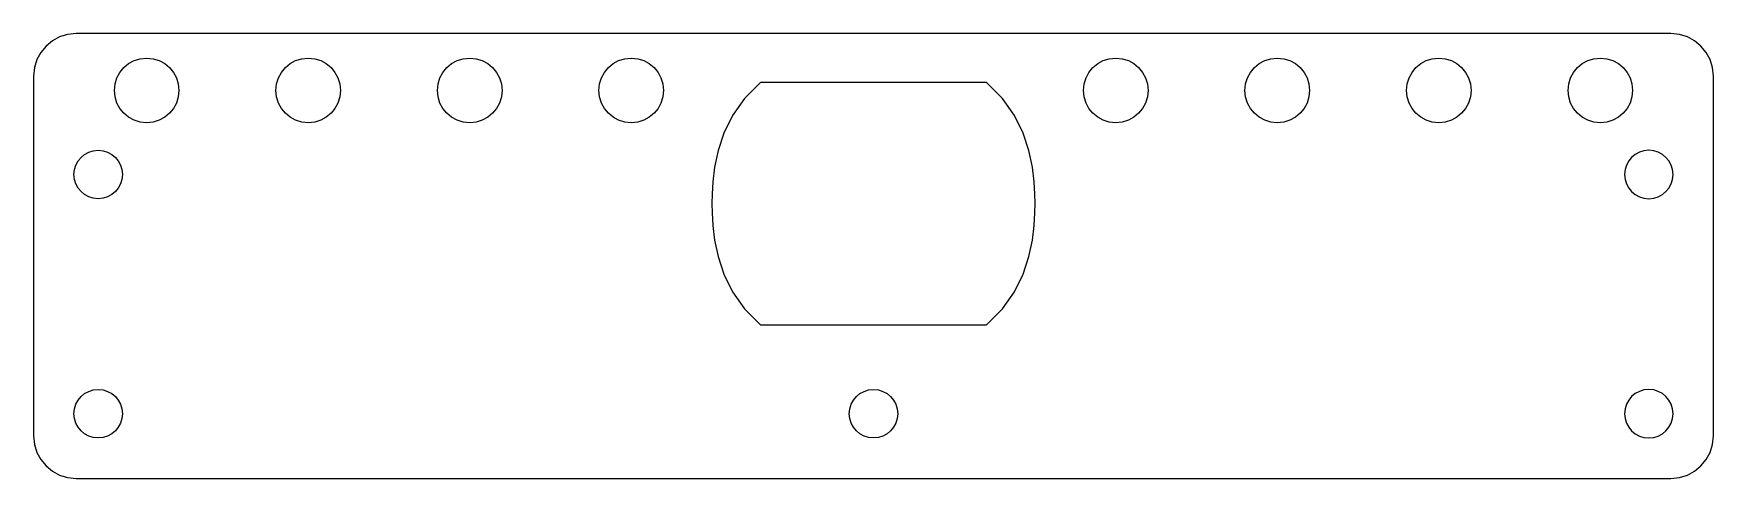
# Model space of a CAD drawing. Extents: x -52 to 52, y -17 to 11.
import ezdxf

# ---------------------------------------------------------------- set-up
doc = ezdxf.new("R2010")
doc.units = 0
doc.layers.add('Layer_1', color=7, linetype='CONTINUOUS')

msp = doc.modelspace()

# ---------------------------------------------------------------- linework, layer by layer
at = {"layer": 'Layer_1', "color": 7}
for p, q in [((-49.893866, 10.461866), (-50.389911, 10.308507)), ((-49.360644, 10.515291), (-49.893866, 10.461866)), ((-37.020483, 10.515291), (-49.360644, 10.515291)), ((-24.680322, 10.515291), (-37.020483, 10.515291)), ((-12.340161, 10.515291), (-24.680322, 10.515291)), ((0, 10.515291), (-12.340161, 10.515291)), ((12.340161, 10.515291), (0, 10.515291)), ((24.680322, 10.515291), (12.340161, 10.515291)), ((37.020483, 10.515291), (24.680322, 10.515291)), ((49.360644, 10.515291), (37.020483, 10.515291)), ((49.893866, 10.461866), (49.360644, 10.515291)), ((50.389911, 10.308507), (49.893866, 10.461866)), ((-51.22865, 9.743949), (-51.550435, 9.353608)), ((-50.838323, 10.065739), (-51.22865, 9.743949)), ((-50.389911, 10.308507), (-50.838323, 10.065739)), ((50.838323, 10.065739), (50.389911, 10.308507)), ((51.22865, 9.743949), (50.838323, 10.065739)), ((51.550435, 9.353608), (51.22865, 9.743949)), ((-51.946564, 8.409179), (-52, 7.875949)), ((-51.793225, 8.905213), (-51.946564, 8.409179)), ((-51.550435, 9.353608), (-51.793225, 8.905213)), ((-46.658437, 8.118236), (-46.414219, 8.414231)), ((-46.414219, 8.414231), (-46.118224, 8.658466)), ((-46.118224, 8.658466), (-45.778493, 8.84287)), ((-45.778493, 8.84287), (-45.40307, 8.9594)), ((-45.40307, 8.9594), (-44.999997, 9.00004)), ((-44.999997, 9.00004), (-44.596925, 8.9594)), ((-44.596925, 8.9594), (-44.221502, 8.84287)), ((-44.221502, 8.84287), (-43.881771, 8.658466)), ((-43.881771, 8.658466), (-43.585773, 8.414259)), ((-43.585773, 8.414259), (-43.341555, 8.118236)), ((-36.658431, 8.118208), (-36.414213, 8.414203)), ((-36.414213, 8.414203), (-36.118219, 8.65841)), ((-36.118219, 8.65841), (-35.778491, 8.842814)), ((-35.778491, 8.842814), (-35.40307, 8.959343)), ((-35.40307, 8.959343), (-35.000001, 8.999983)), ((-35.000001, 8.999983), (-34.596931, 8.959343)), ((-34.596931, 8.959343), (-34.22151, 8.842814)), ((-34.22151, 8.842814), (-33.88178, 8.65841)), ((-33.88178, 8.65841), (-33.585785, 8.414203)), ((-33.585785, 8.414203), (-33.341567, 8.118208)), ((-26.658432, 8.118236), (-26.414214, 8.414231)), ((-26.414214, 8.414231), (-26.118219, 8.658466)), ((-26.118219, 8.658466), (-25.778488, 8.84287)), ((-25.778488, 8.84287), (-25.403065, 8.9594)), ((-25.403065, 8.9594), (-24.999992, 9.00004)), ((-24.999992, 9.00004), (-24.596919, 8.9594)), ((-24.596919, 8.9594), (-24.221496, 8.84287)), ((-24.221496, 8.84287), (-23.881765, 8.658466)), ((-23.881765, 8.658466), (-23.58577, 8.414231)), ((-23.58577, 8.414231), (-23.341552, 8.118236)), ((-16.658433, 8.118208), (-16.414215, 8.414203)), ((-16.414215, 8.414203), (-16.11822, 8.65841)), ((-16.11822, 8.65841), (-15.778491, 8.842814)), ((-15.778491, 8.842814), (-15.40307, 8.959343)), ((-15.40307, 8.959343), (-15.000001, 8.999983)), ((-15.000001, 8.999983), (-14.596931, 8.959343)), ((-14.596931, 8.959343), (-14.221511, 8.842814)), ((-14.221511, 8.842814), (-13.881782, 8.65841)), ((-13.881782, 8.65841), (-13.585787, 8.414203)), ((-13.585787, 8.414203), (-13.341569, 8.118208)), ((13.341555, 8.118236), (13.585772, 8.414231)), ((13.585772, 8.414231), (13.881767, 8.658466)), ((13.881767, 8.658466), (14.221498, 8.84287)), ((14.221498, 8.84287), (14.596921, 8.9594)), ((14.596921, 8.9594), (14.999994, 9.00004)), ((14.999994, 9.00004), (15.403067, 8.9594)), ((15.403067, 8.9594), (15.77849, 8.84287)), ((15.77849, 8.84287), (16.118221, 8.658466)), ((16.118221, 8.658466), (16.414216, 8.414231)), ((16.414216, 8.414231), (16.658434, 8.118236)), ((23.341573, 8.118208), (23.585791, 8.414203)), ((23.585791, 8.414203), (23.881786, 8.65841)), ((23.881786, 8.65841), (24.221515, 8.842814)), ((24.221515, 8.842814), (24.596936, 8.959343)), ((24.596936, 8.959343), (25.000005, 8.999983)), ((25.000005, 8.999983), (25.403075, 8.959343)), ((25.403075, 8.959343), (25.778495, 8.842814)), ((25.778495, 8.842814), (26.118224, 8.65841)), ((26.118224, 8.65841), (26.414219, 8.414203)), ((26.414219, 8.414203), (26.658437, 8.118208)), ((33.341558, 8.118236), (33.585777, 8.414231)), ((33.585777, 8.414231), (33.881771, 8.658466)), ((33.881771, 8.658466), (34.221502, 8.84287)), ((34.221502, 8.84287), (34.596925, 8.9594)), ((34.596925, 8.9594), (34.999998, 9.00004)), ((34.999998, 9.00004), (35.40307, 8.9594)), ((35.40307, 8.9594), (35.778494, 8.84287)), ((35.778494, 8.84287), (36.118224, 8.658466)), ((36.118224, 8.658466), (36.414219, 8.414231)), ((36.414219, 8.414231), (36.658437, 8.118236)), ((43.341572, 8.118208), (43.58579, 8.414203)), ((43.58579, 8.414203), (43.881785, 8.65841)), ((43.881785, 8.65841), (44.221516, 8.842814)), ((44.221516, 8.842814), (44.596936, 8.959343)), ((44.596936, 8.959343), (45.000006, 8.999983)), ((45.000006, 8.999983), (45.403076, 8.959343)), ((45.403076, 8.959343), (45.778496, 8.842814)), ((45.778496, 8.842814), (46.118224, 8.65841)), ((46.118224, 8.65841), (46.414219, 8.414203)), ((46.414219, 8.414203), (46.658437, 8.118208)), ((51.793225, 8.905213), (51.550435, 9.353608)), ((51.946564, 8.409179), (51.793225, 8.905213)), ((52, 7.875949), (51.946564, 8.409179)), ((-52, 7.875949), (-52, 5.09637)), ((-46.999996, 7.000016), (-46.959368, 7.403085)), ((-46.959368, 7.403085), (-46.842832, 7.778526)), ((-46.842832, 7.778526), (-46.658437, 8.118236)), ((-43.341555, 8.118236), (-43.15716, 7.778526)), ((-43.15716, 7.778526), (-43.040625, 7.403085)), ((-43.040625, 7.403085), (-42.999996, 7.000016)), ((-36.999999, 6.999987), (-36.959368, 7.403057)), ((-36.959368, 7.403057), (-36.84283, 7.778469)), ((-36.84283, 7.778469), (-36.658431, 8.118208)), ((-33.341567, 8.118208), (-33.157168, 7.778469)), ((-33.157168, 7.778469), (-33.04063, 7.403057)), ((-33.04063, 7.403057), (-32.999999, 6.999987)), ((-26.999992, 7.000016), (-26.959363, 7.403085)), ((-26.959363, 7.403085), (-26.842829, 7.778526)), ((-26.842829, 7.778526), (-26.658432, 8.118236)), ((-23.341552, 8.118236), (-23.157155, 7.778526)), ((-23.157155, 7.778526), (-23.040621, 7.403085)), ((-23.040621, 7.403085), (-22.999992, 7.000016)), ((-17.000001, 6.999987), (-16.959368, 7.403057)), ((-16.959368, 7.403057), (-16.842831, 7.778469)), ((-16.842831, 7.778469), (-16.658433, 8.118208)), ((-13.341569, 8.118208), (-13.15717, 7.778469)), ((-13.15717, 7.778469), (-13.040633, 7.403057)), ((-13.040633, 7.403057), (-13.000001, 6.999987)), ((-7.00001, 7.5), (-7.990239, 6.511207)), ((-5.250006, 7.5), (-7.00001, 7.5)), ((-3.500003, 7.5), (-5.250006, 7.5)), ((-1.749999, 7.5), (-3.500003, 7.5)), ((0.000005, 7.5), (-1.749999, 7.5)), ((1.750008, 7.5), (0.000005, 7.5)), ((3.500012, 7.5), (1.750008, 7.5)), ((5.250015, 7.5), (3.500012, 7.5)), ((7.000019, 7.5), (5.250015, 7.5)), ((7.990248, 6.511207), (7.000019, 7.5)), ((12.999994, 7.000016), (13.040623, 7.403085)), ((13.040623, 7.403085), (13.157157, 7.778526)), ((13.157157, 7.778526), (13.341555, 8.118236)), ((16.658434, 8.118236), (16.842831, 7.778526)), ((16.842831, 7.778526), (16.959366, 7.403085)), ((16.959366, 7.403085), (16.999994, 7.000016)), ((23.000005, 6.999987), (23.040637, 7.403057)), ((23.040637, 7.403057), (23.157174, 7.778469)), ((23.157174, 7.778469), (23.341573, 8.118208)), ((26.658437, 8.118208), (26.842836, 7.778469)), ((26.842836, 7.778469), (26.959373, 7.403057)), ((26.959373, 7.403057), (27.000005, 6.999987)), ((32.999999, 7.000016), (33.040628, 7.403085)), ((33.040628, 7.403085), (33.157163, 7.778526)), ((33.157163, 7.778526), (33.341558, 8.118236)), ((36.658437, 8.118236), (36.842833, 7.778526)), ((36.842833, 7.778526), (36.959368, 7.403085)), ((36.959368, 7.403085), (36.999997, 7.000016)), ((43.000004, 6.999987), (43.040636, 7.403057)), ((43.040636, 7.403057), (43.157174, 7.778469)), ((43.157174, 7.778469), (43.341572, 8.118208)), ((46.658437, 8.118208), (46.842835, 7.778469)), ((46.842835, 7.778469), (46.959373, 7.403057)), ((46.959373, 7.403057), (47.000005, 6.999987)), ((52, 5.09637), (52, 7.875949)), ((-46.959362, 6.596946), (-46.999996, 7.000016)), ((-46.842827, 6.221534), (-46.959362, 6.596946)), ((-43.04063, 6.596946), (-43.157168, 6.221534)), ((-42.999996, 7.000016), (-43.04063, 6.596946)), ((-36.959365, 6.596918), (-36.999999, 6.999987)), ((-36.84283, 6.221506), (-36.959365, 6.596918)), ((-33.040633, 6.596918), (-33.157171, 6.221506)), ((-32.999999, 6.999987), (-33.040633, 6.596918)), ((-26.959358, 6.596946), (-26.999992, 7.000016)), ((-26.842821, 6.221534), (-26.959358, 6.596946)), ((-23.040626, 6.596946), (-23.157163, 6.221534)), ((-22.999992, 7.000016), (-23.040626, 6.596946)), ((-16.959367, 6.596918), (-17.000001, 6.999987)), ((-16.84283, 6.221506), (-16.959367, 6.596918)), ((-13.040634, 6.596918), (-13.157171, 6.221506)), ((-13.000001, 6.999987), (-13.040634, 6.596918)), ((-7.990239, 6.511207), (-8.734376, 5.449204)), ((8.734385, 5.449204), (7.990248, 6.511207)), ((13.040628, 6.596946), (12.999994, 7.000016)), ((13.157165, 6.221534), (13.040628, 6.596946)), ((16.959361, 6.596946), (16.842823, 6.221534)), ((16.999994, 7.000016), (16.959361, 6.596946)), ((23.040639, 6.596918), (23.000005, 6.999987)), ((23.157176, 6.221506), (23.040639, 6.596918)), ((26.959371, 6.596918), (26.842834, 6.221506)), ((27.000005, 6.999987), (26.959371, 6.596918)), ((33.040633, 6.596946), (32.999999, 7.000016)), ((33.157168, 6.221534), (33.040633, 6.596946)), ((36.959362, 6.596946), (36.842827, 6.221534)), ((36.999997, 7.000016), (36.959362, 6.596946)), ((43.040639, 6.596918), (43.000004, 6.999987)), ((43.157177, 6.221506), (43.040639, 6.596918)), ((46.95937, 6.596918), (46.842835, 6.221506)), ((47.000005, 6.999987), (46.95937, 6.596918)), ((-46.658426, 5.881795), (-46.842827, 6.221534)), ((-46.41421, 5.5858), (-46.658426, 5.881795)), ((-46.118216, 5.341593), (-46.41421, 5.5858)), ((-45.778488, 5.157189), (-46.118216, 5.341593)), ((-43.881779, 5.341593), (-44.221507, 5.157189)), ((-43.585785, 5.5858), (-43.881779, 5.341593)), ((-43.341567, 5.881795), (-43.585785, 5.5858)), ((-43.157168, 6.221534), (-43.341567, 5.881795)), ((-36.658429, 5.881766), (-36.84283, 6.221506)), ((-36.414213, 5.585772), (-36.658429, 5.881766)), ((-36.118219, 5.341565), (-36.414213, 5.585772)), ((-35.778491, 5.157161), (-36.118219, 5.341565)), ((-33.881782, 5.341565), (-34.22151, 5.157161)), ((-33.585788, 5.585772), (-33.881782, 5.341565)), ((-33.34157, 5.881766), (-33.585788, 5.585772)), ((-33.157171, 6.221506), (-33.34157, 5.881766)), ((-26.658422, 5.881795), (-26.842821, 6.221534)), ((-26.414204, 5.5858), (-26.658422, 5.881795)), ((-26.11821, 5.341593), (-26.414204, 5.5858)), ((-25.778481, 5.157189), (-26.11821, 5.341593)), ((-23.881774, 5.341593), (-24.221503, 5.157189)), ((-23.58578, 5.5858), (-23.881774, 5.341593)), ((-23.341562, 5.881795), (-23.58578, 5.5858)), ((-23.157163, 6.221534), (-23.341562, 5.881795)), ((-16.658431, 5.881766), (-16.84283, 6.221506)), ((-16.414213, 5.585772), (-16.658431, 5.881766)), ((-16.118219, 5.341565), (-16.414213, 5.585772)), ((-15.77849, 5.157161), (-16.118219, 5.341565)), ((-13.881783, 5.341565), (-14.221511, 5.157161)), ((-13.585789, 5.585772), (-13.881783, 5.341565)), ((-13.34157, 5.881766), (-13.585789, 5.585772)), ((-13.157171, 6.221506), (-13.34157, 5.881766)), ((-8.734376, 5.449204), (-9.267577, 4.357879)), ((9.267586, 4.357879), (8.734385, 5.449204)), ((13.341564, 5.881795), (13.157165, 6.221534)), ((13.585782, 5.5858), (13.341564, 5.881795)), ((13.881776, 5.341593), (13.585782, 5.5858)), ((14.221505, 5.157189), (13.881776, 5.341593)), ((16.118212, 5.341593), (15.778484, 5.157189)), ((16.414206, 5.5858), (16.118212, 5.341593)), ((16.658424, 5.881795), (16.414206, 5.5858)), ((16.842823, 6.221534), (16.658424, 5.881795)), ((23.341575, 5.881766), (23.157176, 6.221506)), ((23.585793, 5.585772), (23.341575, 5.881766)), ((23.881787, 5.341565), (23.585793, 5.585772)), ((24.221516, 5.157161), (23.881787, 5.341565)), ((26.118223, 5.341565), (25.778494, 5.157161)), ((26.414217, 5.585772), (26.118223, 5.341565)), ((26.658435, 5.881766), (26.414217, 5.585772)), ((26.842834, 6.221506), (26.658435, 5.881766)), ((33.34157, 5.881795), (33.157168, 6.221534)), ((33.585785, 5.5858), (33.34157, 5.881795)), ((33.88178, 5.341593), (33.585785, 5.5858)), ((34.221507, 5.157189), (33.88178, 5.341593)), ((36.118216, 5.341593), (35.778488, 5.157189)), ((36.41421, 5.5858), (36.118216, 5.341593)), ((36.658426, 5.881795), (36.41421, 5.5858)), ((36.842827, 6.221534), (36.658426, 5.881795)), ((43.341575, 5.881766), (43.157177, 6.221506)), ((43.585793, 5.585772), (43.341575, 5.881766)), ((43.881788, 5.341565), (43.585793, 5.585772)), ((44.221516, 5.157161), (43.881788, 5.341565)), ((46.118224, 5.341565), (45.778496, 5.157161)), ((46.414219, 5.585772), (46.118224, 5.341565)), ((46.658434, 5.881766), (46.414219, 5.585772)), ((46.842835, 6.221506), (46.658434, 5.881766)), ((-52, 5.09637), (-52, 2.316792)), ((-45.403067, 5.04066), (-45.778488, 5.157189)), ((-44.999997, 5.00002), (-45.403067, 5.04066)), ((-44.596928, 5.04066), (-44.999997, 5.00002)), ((-44.221507, 5.157189), (-44.596928, 5.04066)), ((-35.40307, 5.040631), (-35.778491, 5.157161)), ((-35.000001, 4.999991), (-35.40307, 5.040631)), ((-34.596931, 5.040631), (-35.000001, 4.999991)), ((-34.22151, 5.157161), (-34.596931, 5.040631)), ((-25.403061, 5.04066), (-25.778481, 5.157189)), ((-24.999992, 5.00002), (-25.403061, 5.04066)), ((-24.596923, 5.04066), (-24.999992, 5.00002)), ((-24.221503, 5.157189), (-24.596923, 5.04066)), ((-15.40307, 5.040631), (-15.77849, 5.157161)), ((-15.000001, 4.999991), (-15.40307, 5.040631)), ((-14.596932, 5.040631), (-15.000001, 4.999991)), ((-14.221511, 5.157161), (-14.596932, 5.040631)), ((-9.267577, 4.357879), (-9.624997, 3.281202)), ((9.625006, 3.281202), (9.267586, 4.357879)), ((14.596925, 5.04066), (14.221505, 5.157189)), ((14.999994, 5.00002), (14.596925, 5.04066)), ((15.403063, 5.04066), (14.999994, 5.00002)), ((15.778484, 5.157189), (15.403063, 5.04066)), ((24.596936, 5.040631), (24.221516, 5.157161)), ((25.000005, 4.999991), (24.596936, 5.040631)), ((25.403074, 5.040631), (25.000005, 4.999991)), ((25.778494, 5.157161), (25.403074, 5.040631)), ((34.596928, 5.04066), (34.221507, 5.157189)), ((34.999998, 5.00002), (34.596928, 5.04066)), ((35.403068, 5.04066), (34.999998, 5.00002)), ((35.778488, 5.157189), (35.403068, 5.04066)), ((44.596936, 5.040631), (44.221516, 5.157161)), ((45.000006, 4.999991), (44.596936, 5.040631)), ((45.403076, 5.040631), (45.000006, 4.999991)), ((45.778496, 5.157161), (45.403076, 5.040631)), ((52, 2.316792), (52, 5.09637)), ((-48.838663, 3.043824), (-48.583864, 3.182113)), ((-48.583864, 3.182113), (-48.302299, 3.269518)), ((-48.302299, 3.269518), (-47.999994, 3.299998)), ((-47.999994, 3.299998), (-47.697689, 3.269518)), ((-47.697689, 3.269518), (-47.416125, 3.182113)), ((-47.416125, 3.182113), (-47.161326, 3.043824)), ((-9.624997, 3.281202), (-9.841793, 2.263141)), ((9.841802, 2.263141), (9.625006, 3.281202)), ((47.416141, 3.182113), (47.161343, 3.043824)), ((47.697706, 3.269518), (47.416141, 3.182113)), ((48.000011, 3.299998), (47.697706, 3.269518)), ((48.302316, 3.269518), (48.000011, 3.299998)), ((48.583881, 3.182113), (48.302316, 3.269518)), ((48.83868, 3.043824), (48.583881, 3.182113)), ((-52, 2.316792), (-52, -0.462758)), ((-49.499994, 1.799986), (-49.469523, 2.102303)), ((-49.469523, 2.102303), (-49.382121, 2.383848)), ((-49.382121, 2.383848), (-49.243824, 2.638666)), ((-49.243824, 2.638666), (-49.060659, 2.860662)), ((-49.060659, 2.860662), (-48.838663, 3.043824)), ((-47.161326, 3.043824), (-46.93933, 2.860662)), ((-46.93933, 2.860662), (-46.756165, 2.638666)), ((-46.756165, 2.638666), (-46.617867, 2.383848)), ((-46.617867, 2.383848), (-46.530466, 2.102303)), ((-46.530466, 2.102303), (-46.499994, 1.799986)), ((-9.841793, 2.263141), (-9.95312, 1.347612)), ((9.953129, 1.347612), (9.841802, 2.263141)), ((46.530483, 2.102303), (46.500011, 1.799986)), ((46.617884, 2.383848), (46.530483, 2.102303)), ((46.756182, 2.638666), (46.617884, 2.383848)), ((46.939347, 2.860662), (46.756182, 2.638666)), ((47.161343, 3.043824), (46.939347, 2.860662)), ((49.060676, 2.860662), (48.83868, 3.043824)), ((49.243841, 2.638666), (49.060676, 2.860662)), ((49.382138, 2.383848), (49.243841, 2.638666)), ((49.46954, 2.102303), (49.382138, 2.383848)), ((49.500011, 1.799986), (49.46954, 2.102303)), ((52, -0.462758), (52, 2.316792)), ((-49.469517, 1.497698), (-49.499994, 1.799986)), ((-49.382113, 1.216125), (-49.469517, 1.497698)), ((-49.243813, 0.961335), (-49.382113, 1.216125)), ((-46.617876, 1.216125), (-46.756176, 0.961335)), ((-46.530472, 1.497698), (-46.617876, 1.216125)), ((-46.499994, 1.799986), (-46.530472, 1.497698)), ((-9.95312, 1.347612), (-9.994136, 0.578557)), ((9.994145, 0.578557), (9.953129, 1.347612)), ((46.500011, 1.799986), (46.530489, 1.497698)), ((46.530489, 1.497698), (46.617893, 1.216125)), ((46.617893, 1.216125), (46.756193, 0.961335)), ((49.243829, 0.961335), (49.38213, 1.216125)), ((49.38213, 1.216125), (49.469534, 1.497698)), ((49.469534, 1.497698), (49.500011, 1.799986)), ((-49.060648, 0.739339), (-49.243813, 0.961335)), ((-48.838654, 0.556177), (-49.060648, 0.739339)), ((-48.583858, 0.417888), (-48.838654, 0.556177)), ((-48.302294, 0.330484), (-48.583858, 0.417888)), ((-47.999994, 0.300004), (-48.302294, 0.330484)), ((-47.697695, 0.330484), (-47.999994, 0.300004)), ((-47.41613, 0.417888), (-47.697695, 0.330484)), ((-47.161334, 0.556177), (-47.41613, 0.417888)), ((-46.939341, 0.739339), (-47.161334, 0.556177)), ((-46.756176, 0.961335), (-46.939341, 0.739339)), ((-9.994136, 0.578557), (-9.999995, -0.000055)), ((10.000004, -0.000055), (9.994145, 0.578557)), ((46.756193, 0.961335), (46.939358, 0.739339)), ((46.939358, 0.739339), (47.161351, 0.556177)), ((47.161351, 0.556177), (47.416147, 0.417888)), ((47.416147, 0.417888), (47.697712, 0.330484)), ((47.697712, 0.330484), (48.000011, 0.300004)), ((48.000011, 0.300004), (48.302311, 0.330484)), ((48.302311, 0.330484), (48.583875, 0.417888)), ((48.583875, 0.417888), (48.838671, 0.556177)), ((48.838671, 0.556177), (49.060664, 0.739339)), ((49.060664, 0.739339), (49.243829, 0.961335)), ((-52, -0.462758), (-52, -3.242337)), ((-9.999995, -0.000055), (-9.994136, -0.578667)), ((-9.994136, -0.578667), (-9.95312, -1.347694)), ((9.953129, -1.347694), (9.994145, -0.578667)), ((9.994145, -0.578667), (10.000004, -0.000055)), ((52, -3.242337), (52, -0.462758)), ((-9.95312, -1.347694), (-9.841793, -2.263223)), ((9.841802, -2.263223), (9.953129, -1.347694)), ((-9.841793, -2.263223), (-9.624997, -3.281284)), ((9.625006, -3.281284), (9.841802, -2.263223)), ((-52, -3.242337), (-52, -6.021915)), ((-9.624997, -3.281284), (-9.267577, -4.357961)), ((9.267586, -4.357961), (9.625006, -3.281284)), ((52, -6.021915), (52, -3.242337)), ((-9.267577, -4.357961), (-8.734376, -5.449258)), ((8.734385, -5.449258), (9.267586, -4.357961)), ((-52, -6.021915), (-52, -8.801494)), ((-8.734376, -5.449258), (-7.990239, -6.51126)), ((7.990248, -6.51126), (8.734385, -5.449258)), ((52, -8.801494), (52, -6.021915)), ((-7.990239, -6.51126), (-7.00001, -7.500026)), ((7.000019, -7.500026), (7.990248, -6.51126)), ((-7.00001, -7.500026), (-5.250006, -7.500026)), ((-5.250006, -7.500026), (-3.500003, -7.500026)), ((-3.500003, -7.500026), (-1.749999, -7.500026)), ((-1.749999, -7.500026), (0.000005, -7.500026)), ((0.000005, -7.500026), (1.750008, -7.500026)), ((1.750008, -7.500026), (3.500012, -7.500026)), ((3.500012, -7.500026), (5.250015, -7.500026)), ((5.250015, -7.500026), (7.000019, -7.500026)), ((-52, -8.801494), (-52, -11.581044)), ((52, -11.581044), (52, -8.801494)), ((-52, -11.581044), (-52, -14.360622)), ((-49.469523, -12.697684), (-49.382121, -12.41614)), ((-49.382121, -12.41614), (-49.243824, -12.161321)), ((-49.243824, -12.161321), (-49.060659, -11.939325)), ((-49.060659, -11.939325), (-48.838663, -11.756163)), ((-48.838663, -11.756163), (-48.583864, -11.617874)), ((-48.583864, -11.617874), (-48.302299, -11.53047)), ((-48.302299, -11.53047), (-47.999994, -11.49999)), ((-47.999994, -11.49999), (-47.697689, -11.53047)), ((-47.697689, -11.53047), (-47.416125, -11.617874)), ((-47.416125, -11.617874), (-47.161326, -11.756163)), ((-47.161326, -11.756163), (-46.93933, -11.939325)), ((-46.93933, -11.939325), (-46.756165, -12.161321)), ((-46.756165, -12.161321), (-46.617867, -12.41614)), ((-46.617867, -12.41614), (-46.530466, -12.697684)), ((-1.469531, -12.697684), (-1.38213, -12.41614)), ((-1.38213, -12.41614), (-1.243832, -12.161321)), ((-1.243832, -12.161321), (-1.060668, -11.939325)), ((-1.060668, -11.939325), (-0.838672, -11.756163)), ((-0.838672, -11.756163), (-0.583874, -11.617874)), ((-0.583874, -11.617874), (-0.302307, -11.53047)), ((-0.302307, -11.53047), (-0.000003, -11.49999)), ((-0.000003, -11.49999), (0.302301, -11.53047)), ((0.302301, -11.53047), (0.583868, -11.617874)), ((0.583868, -11.617874), (0.838666, -11.756163)), ((0.838666, -11.756163), (1.060662, -11.939325)), ((1.060662, -11.939325), (1.243826, -12.161321)), ((1.243826, -12.161321), (1.382124, -12.41614)), ((1.382124, -12.41614), (1.469525, -12.697684)), ((46.617884, -12.41614), (46.530483, -12.697684)), ((46.756182, -12.161321), (46.617884, -12.41614)), ((46.939347, -11.939325), (46.756182, -12.161321)), ((47.161343, -11.756163), (46.939347, -11.939325)), ((47.416141, -11.617874), (47.161343, -11.756163)), ((47.697706, -11.53047), (47.416141, -11.617874)), ((48.000011, -11.49999), (47.697706, -11.53047)), ((48.302316, -11.53047), (48.000011, -11.49999)), ((48.583881, -11.617874), (48.302316, -11.53047)), ((48.83868, -11.756163), (48.583881, -11.617874)), ((49.060676, -11.939325), (48.83868, -11.756163)), ((49.243841, -12.161321), (49.060676, -11.939325)), ((49.382138, -12.41614), (49.243841, -12.161321)), ((49.46954, -12.697684), (49.382138, -12.41614)), ((52, -14.360622), (52, -11.581044)), ((-49.499994, -13.000001), (-49.469523, -12.697684)), ((-49.469517, -13.302289), (-49.499994, -13.000001)), ((-49.382113, -13.583862), (-49.469517, -13.302289)), ((-46.530472, -13.302289), (-46.617876, -13.583862)), ((-46.499994, -13.000001), (-46.530472, -13.302289)), ((-46.530466, -12.697684), (-46.499994, -13.000001)), ((-1.500003, -13.000001), (-1.469531, -12.697684)), ((-1.469525, -13.302289), (-1.500003, -13.000001)), ((-1.382121, -13.583862), (-1.469525, -13.302289)), ((1.469519, -13.302289), (1.382115, -13.583862)), ((1.499997, -13.000001), (1.469519, -13.302289)), ((1.469525, -12.697684), (1.499997, -13.000001)), ((46.530483, -12.697684), (46.500011, -13.000001)), ((46.500011, -13.000001), (46.530489, -13.302289)), ((46.530489, -13.302289), (46.617893, -13.583862)), ((49.38213, -13.583862), (49.469534, -13.302289)), ((49.469534, -13.302289), (49.500011, -13.000001)), ((49.500011, -13.000001), (49.46954, -12.697684)), ((-52, -14.360622), (-51.946564, -14.893853)), ((-49.243813, -13.838652), (-49.382113, -13.583862)), ((-49.060648, -14.060648), (-49.243813, -13.838652)), ((-48.838654, -14.243811), (-49.060648, -14.060648)), ((-48.583858, -14.3821), (-48.838654, -14.243811)), ((-48.302294, -14.469504), (-48.583858, -14.3821)), ((-47.999994, -14.499984), (-48.302294, -14.469504)), ((-47.697695, -14.469504), (-47.999994, -14.499984)), ((-47.41613, -14.3821), (-47.697695, -14.469504)), ((-47.161334, -14.243811), (-47.41613, -14.3821)), ((-46.939341, -14.060648), (-47.161334, -14.243811)), ((-46.756176, -13.838652), (-46.939341, -14.060648)), ((-46.617876, -13.583862), (-46.756176, -13.838652)), ((-1.243821, -13.838652), (-1.382121, -13.583862)), ((-1.060657, -14.060648), (-1.243821, -13.838652)), ((-0.838662, -14.243811), (-1.060657, -14.060648)), ((-0.583867, -14.3821), (-0.838662, -14.243811)), ((-0.302303, -14.469504), (-0.583867, -14.3821)), ((-0.000003, -14.499984), (-0.302303, -14.469504)), ((0.302297, -14.469504), (-0.000003, -14.499984)), ((0.583861, -14.3821), (0.302297, -14.469504)), ((0.838656, -14.243811), (0.583861, -14.3821)), ((1.060651, -14.060648), (0.838656, -14.243811)), ((1.243815, -13.838652), (1.060651, -14.060648)), ((1.382115, -13.583862), (1.243815, -13.838652)), ((46.617893, -13.583862), (46.756193, -13.838652)), ((46.756193, -13.838652), (46.939358, -14.060648)), ((46.939358, -14.060648), (47.161351, -14.243811)), ((47.161351, -14.243811), (47.416147, -14.3821)), ((47.416147, -14.3821), (47.697712, -14.469504)), ((47.697712, -14.469504), (48.000011, -14.499984)), ((48.000011, -14.499984), (48.302311, -14.469504)), ((48.302311, -14.469504), (48.583875, -14.3821)), ((48.583875, -14.3821), (48.838671, -14.243811)), ((48.838671, -14.243811), (49.060664, -14.060648)), ((49.060664, -14.060648), (49.243829, -13.838652)), ((49.243829, -13.838652), (49.38213, -13.583862)), ((51.946564, -14.893853), (52, -14.360622)), ((-51.946564, -14.893853), (-51.793225, -15.389887)), ((-51.793225, -15.389887), (-51.550435, -15.83831)), ((51.550435, -15.83831), (51.793225, -15.389887)), ((51.793225, -15.389887), (51.946564, -14.893853)), ((-51.550435, -15.83831), (-51.22865, -16.228651)), ((-51.22865, -16.228651), (-50.838323, -16.550413)), ((-50.838323, -16.550413), (-50.389911, -16.793209)), ((50.389911, -16.793209), (50.838323, -16.550413)), ((50.838323, -16.550413), (51.22865, -16.228651)), ((51.22865, -16.228651), (51.550435, -15.83831)), ((-50.389911, -16.793209), (-49.893866, -16.946568)), ((-49.893866, -16.946568), (-49.360644, -16.999993)), ((-49.360644, -16.999993), (-37.020483, -16.999993)), ((-37.020483, -16.999993), (-24.680322, -16.999993)), ((-24.680322, -16.999993), (-12.340161, -16.999993)), ((-12.340161, -16.999993), (0, -16.999993)), ((0, -16.999993), (12.340161, -16.999993)), ((12.340161, -16.999993), (24.680322, -16.999993)), ((24.680322, -16.999993), (37.020483, -16.999993)), ((37.020483, -16.999993), (49.360644, -16.999993)), ((49.360644, -16.999993), (49.893866, -16.946568)), ((49.893866, -16.946568), (50.389911, -16.793209))]:
    msp.add_line(p, q, dxfattribs=at)

doc.saveas('drawing.dxf')
